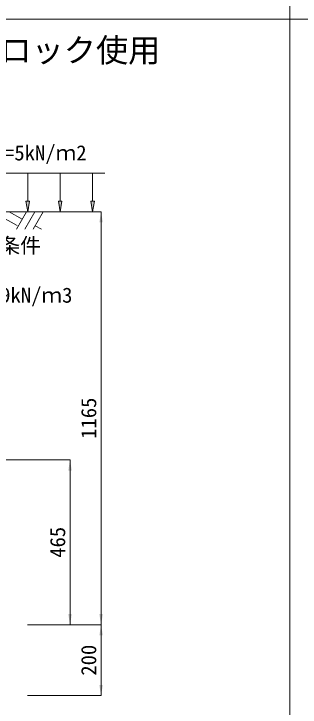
# Model space of a CAD drawing. Units: millimetres at full size. Extents: x 187207 to 255567, y 882048 to 905686.
# Drawn here: x 206819 to 207626, y 899708 to 901663 of the extents above; entities that cross this region are included whole.
import ezdxf
from ezdxf.enums import TextEntityAlignment as Align

# ---------------------------------------------------------------- set-up
doc = ezdxf.new("R2010")
doc.units = ezdxf.units.MM
doc.header["$LTSCALE"] = 20
for name, color, linetype, lineweight in [('0_2', 7, 'Continuous', 20), ('図枠', 5, 'Continuous', 13), ('寸法線', 7, 'Continuous', 13), ('ﾊｯﾁﾝｸﾞ', 7, 'Continuous', 5)]:
    doc.layers.add(name, color=color, linetype=linetype, lineweight=lineweight)
doc.layers.add('文字', color=7, linetype='Continuous')
doc.styles.add('ＭＳ ゴシック', font='')
doc.styles.get('ＭＳ ゴシック').set_extended_font_data('MS Gothic')

# ---------------------------------------------------------------- blocks, each defined once
blk = doc.blocks.new('filled_arrow')
at = {"color": 0, "linetype": 'Continuous', "lineweight": -2}
blk.add_solid([(7.5, 1.25), (0, 0), (7.5, -1.25)], dxfattribs=at)

msp = doc.modelspace()

# ---------------------------------------------------------------- hatches: boundary and pattern name
at = {"layer": '寸法線'}
for points in [[(206863.61, 901135.37), (206858.61, 901105.37), (206853.61, 901135.37)], [(206955.03, 901135.37), (206950.03, 901105.37), (206945.03, 901135.37)], [(207046.44, 901135.37), (207041.44, 901105.37), (207036.44, 901135.37)]]:
    msp.add_hatch(color=256, dxfattribs=at).paths.add_polyline_path(points)

# ---------------------------------------------------------------- linework, layer by layer
at = {"layer": '0_2'}
msp.add_line((206604.37, 901105.37), (207004.37, 901105.37), dxfattribs=at)
at = {"layer": '図枠'}
for p, q in [((207597.37, 904948.33), (207597.37, 882048.33)), ((194897.37, 901648.33), (214497.37, 901648.33))]:
    msp.add_line(p, q, dxfattribs=at)
at = {"layer": '寸法線', "lineweight": 9}
for p, q in [((207075.79, 901213.92), (206675.79, 901213.92)), ((206858.61, 901135.37), (206858.61, 901213.92)), ((206950.03, 901135.37), (206950.03, 901213.92)), ((207041.44, 901135.37), (207041.44, 901213.92))]:
    msp.add_line(p, q, dxfattribs=at)
at = {"layer": '寸法線'}
for p, q in [((206654.37, 901105.37), (207065.22, 901105.37)), ((207065.22, 899940.37), (207065.22, 901105.37)), ((206654.37, 900405.37), (206977.72, 900405.37)), ((206977.72, 900405.37), (206977.72, 899940.37)), ((206857.37, 899940.37), (207065.22, 899940.37)), ((206857.37, 899940.37), (206977.72, 899940.37)), ((206857.37, 899940.37), (207065.22, 899940.37)), ((207065.22, 899940.37), (207065.22, 899740.37)), ((206857.37, 899740.37), (207065.22, 899740.37))]:
    msp.add_line(p, q, dxfattribs=at)
at = {"layer": '寸法線', "lineweight": 9}
for points in [[(206863.61, 901135.37), (206858.61, 901105.37), (206853.61, 901135.37)], [(206955.03, 901135.37), (206950.03, 901105.37), (206945.03, 901135.37)], [(207046.44, 901135.37), (207041.44, 901105.37), (207036.44, 901135.37)]]:
    msp.add_lwpolyline(points, close=True, dxfattribs=at)
at = {"layer": 'ﾊｯﾁﾝｸﾞ', "lineweight": 9}
for p, q in [((206806.27, 901105.36), (206842.83, 901084.25)), ((206855.02, 901105.36), (206826.37, 901055.74)), ((206878.64, 901105.36), (206849.99, 901055.74)), ((206902.26, 901105.36), (206873.62, 901055.74)), ((206794.84, 901085.58), (206828.26, 901066.29)), ((206879.42, 901065.79), (206896.83, 901055.74))]:
    msp.add_line(p, q, dxfattribs=at)

# ---------------------------------------------------------------- block references
at = {"layer": '寸法線', "xscale": 4, "yscale": 4}
for p, rotation in [((207065.22, 901105.37), 270), ((206977.72, 900405.37), 270), ((206977.72, 899940.37), 90), ((207065.22, 899940.37), 90), ((207065.22, 899940.37), 270), ((207065.22, 899740.37), 90)]:
    msp.add_blockref('filled_arrow', p, dxfattribs=dict(at, rotation=rotation))

# ---------------------------------------------------------------- texts
at = {"layer": '寸法線', "style": 'ＭＳ ゴシック'}
for s, p in [('土質条件', (206662.34, 901031.38)), ('γs=19kN/ｍ3', (206662.34, 900891.38))]:
    msp.add_text(s, height=42.72, dxfattribs=at).set_placement(p, align=Align.TOP_LEFT)
for s, p in [('1165', (207030.22, 900522.87)), ('465', (206942.72, 900172.87)), ('200', (207030.22, 899840.37))]:
    msp.add_text(s, height=42.72, rotation=90, dxfattribs=at).set_placement(p, align=Align.MIDDLE_CENTER)
at = {"layer": '文字', "style": 'ＭＳ ゴシック'}
msp.add_text('基礎ブロック使用', height=66.46, dxfattribs=at).set_placement((207232.1, 901507.68), align=Align.BOTTOM_RIGHT)
msp.add_text('q=5kN/ｍ2', height=42.72, dxfattribs=at).set_placement((206762.67, 901237.19), align=Align.BOTTOM_LEFT)

doc.saveas('drawing.dxf')
